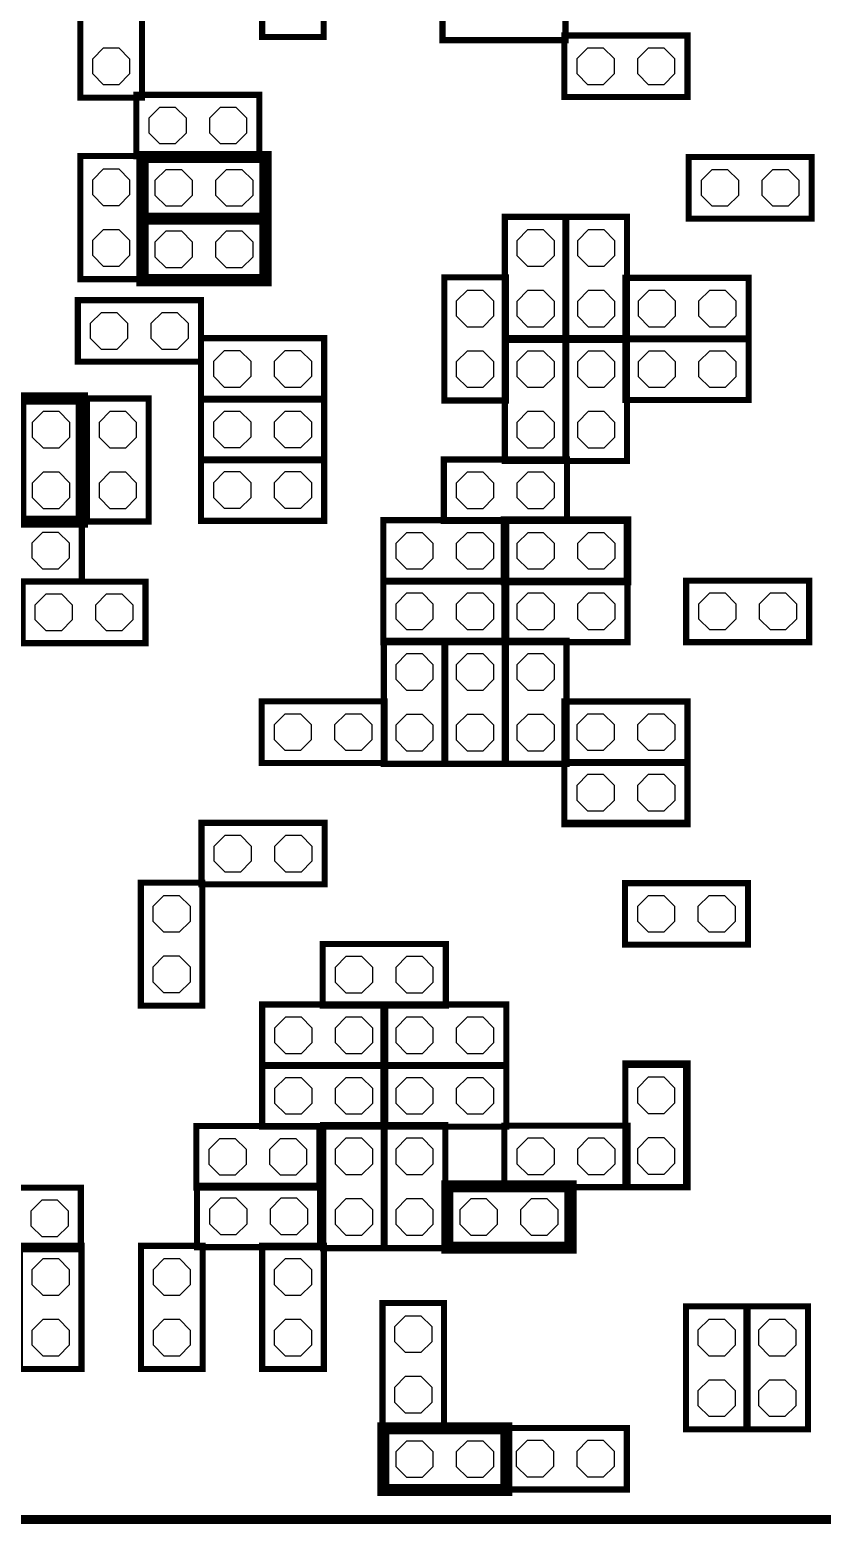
# Model space of a CAD drawing. Header units: millimetres. Extents: x -8 to 226, y -9 to 102.
# Drawn here: x 119.8 to 132.88, y 29.92 to 54.6 of the extents above; entities that cross this region are included whole.
import ezdxf

# ---------------------------------------------------------------- set-up
doc = ezdxf.new("R2010")
doc.units = ezdxf.units.MM
doc.header["$LTSCALE"] = 10
doc.layers.add('PG_SILKSCREEN_BOTTOM', color=3, linetype='Continuous')
doc.layers.add('PIN_BOTTOM', color=4, linetype='Continuous')

msp = doc.modelspace()

# ---------------------------------------------------------------- linework, layer by layer
at = {"layer": 'PG_SILKSCREEN_BOTTOM'}
for points in [[(124.6505, 54.480968, 0.1016, 0.1016, 0), (124.6505, 56.512968, 0.1016, 0.1016, 0), (123.6345, 56.512968, 0.1016, 0.1016, 0), (123.6345, 54.480968, 0.1016, 0.1016, 0)], [(121.650506, 53.48097, 0.1016, 0.1016, 0), (121.650506, 55.51297, 0.1016, 0.1016, 0), (120.634506, 55.51297, 0.1016, 0.1016, 0), (120.634506, 53.48097, 0.1016, 0.1016, 0)], [(126.611888, 54.429152, 0.1016, 0.1016, 0), (128.643888, 54.429152, 0.1016, 0.1016, 0), (128.643888, 55.445152, 0.1016, 0.1016, 0), (126.611888, 55.445152, 0.1016, 0.1016, 0)], [(130.656076, 54.50713, 0.1016, 0.1016, 0), (128.624076, 54.50713, 0.1016, 0.1016, 0), (128.624076, 53.49113, 0.1016, 0.1016, 0), (130.656076, 53.49113, 0.1016, 0.1016, 0)], [(123.589288, 53.527452, 0.1016, 0.1016, 0), (121.557288, 53.527452, 0.1016, 0.1016, 0), (121.557288, 52.511452, 0.1016, 0.1016, 0), (123.589288, 52.511452, 0.1016, 0.1016, 0)], [(123.589288, 53.527452, 0.1016, 0.1016, 0), (121.557288, 53.527452, 0.1016, 0.1016, 0), (121.557288, 52.511452, 0.1016, 0.1016, 0), (123.589288, 52.511452, 0.1016, 0.1016, 0)], [(120.634506, 52.515008, 0.1016, 0.1016, 0), (120.634506, 50.483008, 0.1016, 0.1016, 0), (121.650506, 50.483008, 0.1016, 0.1016, 0), (121.650506, 52.515008, 0.1016, 0.1016, 0)], [(120.634506, 52.515008, 0.1016, 0.1016, 0), (120.634506, 50.483008, 0.1016, 0.1016, 0), (121.650506, 50.483008, 0.1016, 0.1016, 0), (121.650506, 52.515008, 0.1016, 0.1016, 0)], [(121.658888, 51.482752, 0.199898, 0.199898, 0), (123.690888, 51.482752, 0.199898, 0.199898, 0), (123.690888, 52.498752, 0.199898, 0.199898, 0), (121.658888, 52.498752, 0.199898, 0.199898, 0)], [(121.658888, 51.482752, 0.127, 0.127, 0), (123.690888, 51.482752, 0.127, 0.127, 0), (123.690888, 52.498752, 0.127, 0.127, 0), (121.658888, 52.498752, 0.127, 0.127, 0)], [(130.675888, 51.482752, 0.1016, 0.1016, 0), (132.707888, 51.482752, 0.1016, 0.1016, 0), (132.707888, 52.498752, 0.1016, 0.1016, 0), (130.675888, 52.498752, 0.1016, 0.1016, 0)], [(130.675888, 51.482752, 0.1016, 0.1016, 0), (132.707888, 51.482752, 0.1016, 0.1016, 0), (132.707888, 52.498752, 0.1016, 0.1016, 0), (130.675888, 52.498752, 0.1016, 0.1016, 0)], [(121.658888, 50.466752, 0.199898, 0.199898, 0), (123.690888, 50.466752, 0.199898, 0.199898, 0), (123.690888, 51.482752, 0.199898, 0.199898, 0), (121.658888, 51.482752, 0.199898, 0.199898, 0)], [(121.658888, 50.466752, 0.127, 0.127, 0), (123.690888, 50.466752, 0.127, 0.127, 0), (123.690888, 51.482752, 0.127, 0.127, 0), (121.658888, 51.482752, 0.127, 0.127, 0)], [(127.641604, 51.511708, 0.1016, 0.1016, 0), (127.641604, 49.479708, 0.1016, 0.1016, 0), (128.657604, 49.479708, 0.1016, 0.1016, 0), (128.657604, 51.511708, 0.1016, 0.1016, 0)], [(127.641604, 51.511708, 0.1016, 0.1016, 0), (127.641604, 49.479708, 0.1016, 0.1016, 0), (128.657604, 49.479708, 0.1016, 0.1016, 0), (128.657604, 51.511708, 0.1016, 0.1016, 0)], [(129.657348, 49.479708, 0.1016, 0.1016, 0), (129.657348, 51.511708, 0.1016, 0.1016, 0), (128.641348, 51.511708, 0.1016, 0.1016, 0), (128.641348, 49.479708, 0.1016, 0.1016, 0)], [(129.657348, 49.479708, 0.1016, 0.1016, 0), (129.657348, 51.511708, 0.1016, 0.1016, 0), (128.641348, 51.511708, 0.1016, 0.1016, 0), (128.641348, 49.479708, 0.1016, 0.1016, 0)], [(126.64186, 50.511964, 0.1016, 0.1016, 0), (126.64186, 48.479964, 0.1016, 0.1016, 0), (127.65786, 48.479964, 0.1016, 0.1016, 0), (127.65786, 50.511964, 0.1016, 0.1016, 0)], [(126.64186, 50.511964, 0.1016, 0.1016, 0), (126.64186, 48.479964, 0.1016, 0.1016, 0), (127.65786, 48.479964, 0.1016, 0.1016, 0), (127.65786, 50.511964, 0.1016, 0.1016, 0)], [(129.634488, 49.487836, 0.1016, 0.1016, 0), (131.666488, 49.487836, 0.1016, 0.1016, 0), (131.666488, 50.503836, 0.1016, 0.1016, 0), (129.634488, 50.503836, 0.1016, 0.1016, 0)], [(122.624088, 50.136552, 0.1016, 0.1016, 0), (120.592088, 50.136552, 0.1016, 0.1016, 0), (120.592088, 49.120552, 0.1016, 0.1016, 0), (122.624088, 49.120552, 0.1016, 0.1016, 0)], [(122.624088, 50.136552, 0.1016, 0.1016, 0), (120.592088, 50.136552, 0.1016, 0.1016, 0), (120.592088, 49.120552, 0.1016, 0.1016, 0), (122.624088, 49.120552, 0.1016, 0.1016, 0)], [(124.658374, 49.508156, 0.1016, 0.1016, 0), (122.626374, 49.508156, 0.1016, 0.1016, 0), (122.626374, 48.492156, 0.1016, 0.1016, 0), (124.658374, 48.492156, 0.1016, 0.1016, 0)], [(124.658374, 49.508156, 0.1016, 0.1016, 0), (122.626374, 49.508156, 0.1016, 0.1016, 0), (122.626374, 48.492156, 0.1016, 0.1016, 0), (124.658374, 48.492156, 0.1016, 0.1016, 0)], [(128.657604, 47.48022, 0.1016, 0.1016, 0), (128.657604, 49.51222, 0.1016, 0.1016, 0), (127.641604, 49.51222, 0.1016, 0.1016, 0), (127.641604, 47.48022, 0.1016, 0.1016, 0)], [(128.657604, 47.48022, 0.1016, 0.1016, 0), (128.657604, 49.51222, 0.1016, 0.1016, 0), (127.641604, 49.51222, 0.1016, 0.1016, 0), (127.641604, 47.48022, 0.1016, 0.1016, 0)], [(128.641348, 49.51222, 0.1016, 0.1016, 0), (128.641348, 47.48022, 0.1016, 0.1016, 0), (129.657348, 47.48022, 0.1016, 0.1016, 0), (129.657348, 49.51222, 0.1016, 0.1016, 0)], [(128.641348, 49.51222, 0.1016, 0.1016, 0), (128.641348, 47.48022, 0.1016, 0.1016, 0), (129.657348, 47.48022, 0.1016, 0.1016, 0), (129.657348, 49.51222, 0.1016, 0.1016, 0)], [(129.634488, 48.488092, 0.1016, 0.1016, 0), (131.666488, 48.488092, 0.1016, 0.1016, 0), (131.666488, 49.504092, 0.1016, 0.1016, 0), (129.634488, 49.504092, 0.1016, 0.1016, 0)], [(119.642636, 48.511714, 0.199898, 0.199898, 0), (119.642636, 46.479714, 0.199898, 0.199898, 0), (120.658636, 46.479714, 0.199898, 0.199898, 0), (120.658636, 48.511714, 0.199898, 0.199898, 0)], [(119.642636, 48.511714, 0.127, 0.127, 0), (119.642636, 46.479714, 0.127, 0.127, 0), (120.658636, 46.479714, 0.127, 0.127, 0), (120.658636, 48.511714, 0.127, 0.127, 0)], [(121.760488, 46.479714, 0.1016, 0.1016, 0), (121.760488, 48.511714, 0.1016, 0.1016, 0), (120.744488, 48.511714, 0.1016, 0.1016, 0), (120.744488, 46.479714, 0.1016, 0.1016, 0)], [(121.760488, 46.479714, 0.1016, 0.1016, 0), (121.760488, 48.511714, 0.1016, 0.1016, 0), (120.744488, 48.511714, 0.1016, 0.1016, 0), (120.744488, 46.479714, 0.1016, 0.1016, 0)], [(124.658374, 48.508158, 0.1016, 0.1016, 0), (122.626374, 48.508158, 0.1016, 0.1016, 0), (122.626374, 47.492158, 0.1016, 0.1016, 0), (124.658374, 47.492158, 0.1016, 0.1016, 0)], [(124.658374, 48.508158, 0.1016, 0.1016, 0), (122.626374, 48.508158, 0.1016, 0.1016, 0), (122.626374, 47.492158, 0.1016, 0.1016, 0), (124.658374, 47.492158, 0.1016, 0.1016, 0)], [(122.626374, 46.49216, 0.1016, 0.1016, 0), (124.658374, 46.49216, 0.1016, 0.1016, 0), (124.658374, 47.50816, 0.1016, 0.1016, 0), (122.626374, 47.50816, 0.1016, 0.1016, 0)], [(122.626374, 46.49216, 0.1016, 0.1016, 0), (124.658374, 46.49216, 0.1016, 0.1016, 0), (124.658374, 47.50816, 0.1016, 0.1016, 0), (122.626374, 47.50816, 0.1016, 0.1016, 0)], [(126.634494, 46.487588, 0.1016, 0.1016, 0), (128.666494, 46.487588, 0.1016, 0.1016, 0), (128.666494, 47.503588, 0.1016, 0.1016, 0), (126.634494, 47.503588, 0.1016, 0.1016, 0)], [(126.634494, 46.487588, 0.1016, 0.1016, 0), (128.666494, 46.487588, 0.1016, 0.1016, 0), (128.666494, 47.503588, 0.1016, 0.1016, 0), (126.634494, 47.503588, 0.1016, 0.1016, 0)], [(120.65889, 46.508162, 0.1016, 0.1016, 0), (118.62689, 46.508162, 0.1016, 0.1016, 0), (118.62689, 45.492162, 0.1016, 0.1016, 0), (120.65889, 45.492162, 0.1016, 0.1016, 0)], [(120.65889, 46.508162, 0.1016, 0.1016, 0), (118.62689, 46.508162, 0.1016, 0.1016, 0), (118.62689, 45.492162, 0.1016, 0.1016, 0), (120.65889, 45.492162, 0.1016, 0.1016, 0)], [(127.666496, 46.50359, 0.1016, 0.1016, 0), (125.634496, 46.50359, 0.1016, 0.1016, 0), (125.634496, 45.48759, 0.1016, 0.1016, 0), (127.666496, 45.48759, 0.1016, 0.1016, 0)], [(127.666496, 46.50359, 0.1016, 0.1016, 0), (125.634496, 46.50359, 0.1016, 0.1016, 0), (125.634496, 45.48759, 0.1016, 0.1016, 0), (127.666496, 45.48759, 0.1016, 0.1016, 0)], [(127.634746, 45.48759, 0.127, 0.127, 0), (129.666746, 45.48759, 0.127, 0.127, 0), (129.666746, 46.50359, 0.127, 0.127, 0), (127.634746, 46.50359, 0.127, 0.127, 0)], [(127.634746, 45.48759, 0.1016, 0.1016, 0), (129.666746, 45.48759, 0.1016, 0.1016, 0), (129.666746, 46.50359, 0.1016, 0.1016, 0), (127.634746, 46.50359, 0.1016, 0.1016, 0)], [(119.677688, 44.472352, 0.1016, 0.1016, 0), (121.709688, 44.472352, 0.1016, 0.1016, 0), (121.709688, 45.488352, 0.1016, 0.1016, 0), (119.677688, 45.488352, 0.1016, 0.1016, 0)], [(125.63475, 44.487592, 0.1016, 0.1016, 0), (127.66675, 44.487592, 0.1016, 0.1016, 0), (127.66675, 45.503592, 0.1016, 0.1016, 0), (125.63475, 45.503592, 0.1016, 0.1016, 0)], [(125.63475, 44.487592, 0.1016, 0.1016, 0), (127.66675, 44.487592, 0.1016, 0.1016, 0), (127.66675, 45.503592, 0.1016, 0.1016, 0), (125.63475, 45.503592, 0.1016, 0.1016, 0)], [(129.666492, 45.503592, 0.1016, 0.1016, 0), (127.634492, 45.503592, 0.1016, 0.1016, 0), (127.634492, 44.487592, 0.1016, 0.1016, 0), (129.666492, 44.487592, 0.1016, 0.1016, 0)], [(129.666492, 45.503592, 0.1016, 0.1016, 0), (127.634492, 45.503592, 0.1016, 0.1016, 0), (127.634492, 44.487592, 0.1016, 0.1016, 0), (129.666492, 44.487592, 0.1016, 0.1016, 0)], [(132.66674, 45.503592, 0.1016, 0.1016, 0), (130.63474, 45.503592, 0.1016, 0.1016, 0), (130.63474, 44.487592, 0.1016, 0.1016, 0), (132.66674, 44.487592, 0.1016, 0.1016, 0)], [(132.66674, 45.503592, 0.1016, 0.1016, 0), (130.63474, 45.503592, 0.1016, 0.1016, 0), (130.63474, 44.487592, 0.1016, 0.1016, 0), (132.66674, 44.487592, 0.1016, 0.1016, 0)], [(125.642624, 44.511468, 0.1016, 0.1016, 0), (125.642624, 42.479468, 0.1016, 0.1016, 0), (126.658624, 42.479468, 0.1016, 0.1016, 0), (126.658624, 44.511468, 0.1016, 0.1016, 0)], [(125.642624, 44.511468, 0.1016, 0.1016, 0), (125.642624, 42.479468, 0.1016, 0.1016, 0), (126.658624, 42.479468, 0.1016, 0.1016, 0), (126.658624, 44.511468, 0.1016, 0.1016, 0)], [(126.642622, 44.511468, 0.1016, 0.1016, 0), (126.642622, 42.479468, 0.1016, 0.1016, 0), (127.658622, 42.479468, 0.1016, 0.1016, 0), (127.658622, 44.511468, 0.1016, 0.1016, 0)], [(127.64262, 44.511468, 0.1016, 0.1016, 0), (127.64262, 42.479468, 0.1016, 0.1016, 0), (128.65862, 42.479468, 0.1016, 0.1016, 0), (128.65862, 44.511468, 0.1016, 0.1016, 0)], [(123.625864, 42.493692, 0.1016, 0.1016, 0), (125.657864, 42.493692, 0.1016, 0.1016, 0), (125.657864, 43.509692, 0.1016, 0.1016, 0), (123.625864, 43.509692, 0.1016, 0.1016, 0)], [(130.65633, 43.509184, 0.1016, 0.1016, 0), (128.62433, 43.509184, 0.1016, 0.1016, 0), (128.62433, 42.493184, 0.1016, 0.1016, 0), (130.65633, 42.493184, 0.1016, 0.1016, 0)], [(130.65633, 42.509186, 0.1016, 0.1016, 0), (128.62433, 42.509186, 0.1016, 0.1016, 0), (128.62433, 41.493186, 0.127, 0.127, 0), (130.65633, 41.493186, 0.1016, 0.1016, 0)], [(130.65633, 42.509186, 0.1016, 0.1016, 0), (128.62433, 42.509186, 0.1016, 0.1016, 0), (128.62433, 41.493186, 0.1016, 0.1016, 0), (130.65633, 41.493186, 0.1016, 0.1016, 0)], [(124.666502, 41.5036, 0.1016, 0.1016, 0), (122.634502, 41.5036, 0.1016, 0.1016, 0), (122.634502, 40.4876, 0.1016, 0.1016, 0), (124.666502, 40.4876, 0.1016, 0.1016, 0)], [(122.648218, 38.485826, 0.1016, 0.1016, 0), (122.648218, 40.517826, 0.1016, 0.1016, 0), (121.632218, 40.517826, 0.1016, 0.1016, 0), (121.632218, 38.485826, 0.1016, 0.1016, 0)], [(131.656328, 40.50919, 0.1016, 0.1016, 0), (129.624328, 40.50919, 0.1016, 0.1016, 0), (129.624328, 39.49319, 0.1016, 0.1016, 0), (131.656328, 39.49319, 0.1016, 0.1016, 0)], [(124.634498, 38.487604, 0.1016, 0.1016, 0), (126.666498, 38.487604, 0.1016, 0.1016, 0), (126.666498, 39.503604, 0.1016, 0.1016, 0), (124.634498, 39.503604, 0.1016, 0.1016, 0)], [(124.634498, 38.487604, 0.1016, 0.1016, 0), (126.666498, 38.487604, 0.1016, 0.1016, 0), (126.666498, 39.503604, 0.1016, 0.1016, 0), (124.634498, 39.503604, 0.1016, 0.1016, 0)], [(123.634754, 37.487606, 0.1016, 0.1016, 0), (125.666754, 37.487606, 0.1016, 0.1016, 0), (125.666754, 38.503606, 0.1016, 0.1016, 0), (123.634754, 38.503606, 0.1016, 0.1016, 0)], [(123.634754, 37.487606, 0.1016, 0.1016, 0), (125.666754, 37.487606, 0.1016, 0.1016, 0), (125.666754, 38.503606, 0.1016, 0.1016, 0), (123.634754, 38.503606, 0.1016, 0.1016, 0)], [(127.666496, 38.503606, 0.1016, 0.1016, 0), (125.634496, 38.503606, 0.1016, 0.1016, 0), (125.634496, 37.487606, 0.1016, 0.1016, 0), (127.666496, 37.487606, 0.1016, 0.1016, 0)], [(127.666496, 38.503606, 0.1016, 0.1016, 0), (125.634496, 38.503606, 0.1016, 0.1016, 0), (125.634496, 37.487606, 0.1016, 0.1016, 0), (127.666496, 37.487606, 0.1016, 0.1016, 0)], [(125.6665, 37.503608, 0.1016, 0.1016, 0), (123.6345, 37.503608, 0.1016, 0.1016, 0), (123.6345, 36.487608, 0.1016, 0.1016, 0), (125.6665, 36.487608, 0.1016, 0.1016, 0)], [(125.6665, 37.503608, 0.1016, 0.1016, 0), (123.6345, 37.503608, 0.1016, 0.1016, 0), (123.6345, 36.487608, 0.1016, 0.1016, 0), (125.6665, 36.487608, 0.1016, 0.1016, 0)], [(125.63475, 36.487608, 0.1016, 0.1016, 0), (127.66675, 36.487608, 0.1016, 0.1016, 0), (127.66675, 37.503608, 0.1016, 0.1016, 0), (125.63475, 37.503608, 0.1016, 0.1016, 0)], [(125.63475, 36.487608, 0.1016, 0.1016, 0), (127.66675, 36.487608, 0.1016, 0.1016, 0), (127.66675, 37.503608, 0.1016, 0.1016, 0), (125.63475, 37.503608, 0.1016, 0.1016, 0)], [(130.648202, 35.486848, 0.127, 0.127, 0), (130.648202, 37.518848, 0.127, 0.127, 0), (129.632202, 37.518848, 0.1016, 0.1016, 0), (129.632202, 35.486848, 0.1016, 0.1016, 0)], [(130.648202, 35.486848, 0.1016, 0.1016, 0), (130.648202, 37.518848, 0.1016, 0.1016, 0), (129.632202, 37.518848, 0.1016, 0.1016, 0), (129.632202, 35.486848, 0.1016, 0.1016, 0)], [(122.547888, 35.480752, 0.1016, 0.1016, 0), (124.579888, 35.480752, 0.1016, 0.1016, 0), (124.579888, 36.496752, 0.1016, 0.1016, 0), (122.547888, 36.496752, 0.1016, 0.1016, 0)], [(124.642626, 36.511484, 0.1016, 0.1016, 0), (124.642626, 34.479484, 0.1016, 0.1016, 0), (125.658626, 34.479484, 0.1016, 0.1016, 0), (125.658626, 36.511484, 0.1016, 0.1016, 0)], [(125.642624, 36.511484, 0.1016, 0.1016, 0), (125.642624, 34.479484, 0.1016, 0.1016, 0), (126.658624, 34.479484, 0.1016, 0.1016, 0), (126.658624, 36.511484, 0.1016, 0.1016, 0)], [(129.666492, 36.50361, 0.1016, 0.1016, 0), (127.634492, 36.50361, 0.1016, 0.1016, 0), (127.634492, 35.48761, 0.1016, 0.1016, 0), (129.666492, 35.48761, 0.1016, 0.1016, 0)], [(122.560588, 34.497772, 0.1016, 0.1016, 0), (124.592588, 34.497772, 0.1016, 0.1016, 0), (124.592588, 35.513772, 0.1016, 0.1016, 0), (122.560588, 35.513772, 0.1016, 0.1016, 0)], [(126.693676, 34.487612, 0.199898, 0.199898, 0), (128.725676, 34.487612, 0.199898, 0.199898, 0), (128.725676, 35.503612, 0.199898, 0.199898, 0), (126.693676, 35.503612, 0.199898, 0.199898, 0)], [(126.693676, 34.487612, 0.127, 0.127, 0), (128.725676, 34.487612, 0.127, 0.127, 0), (128.725676, 35.503612, 0.127, 0.127, 0), (126.693676, 35.503612, 0.127, 0.127, 0)], [(120.642888, 35.480752, 0.1016, 0.1016, 0), (118.610888, 35.480752, 0.1016, 0.1016, 0), (118.610888, 34.464752, 0.1016, 0.1016, 0), (120.642888, 34.464752, 0.1016, 0.1016, 0)], [(120.652286, 32.4866, 0.1016, 0.1016, 0), (120.652286, 34.5186, 0.1016, 0.1016, 0), (119.636286, 34.5186, 0.1016, 0.1016, 0), (119.636286, 32.4866, 0.1016, 0.1016, 0)], [(122.652282, 32.4866, 0.1016, 0.1016, 0), (122.652282, 34.5186, 0.1016, 0.1016, 0), (121.636282, 34.5186, 0.1016, 0.1016, 0), (121.636282, 32.4866, 0.1016, 0.1016, 0)], [(124.652278, 32.4866, 0.1016, 0.1016, 0), (124.652278, 34.5186, 0.1016, 0.1016, 0), (123.636278, 34.5186, 0.1016, 0.1016, 0), (123.636278, 32.4866, 0.1016, 0.1016, 0)], [(126.637288, 31.543752, 0.1016, 0.1016, 0), (126.637288, 33.575752, 0.1016, 0.1016, 0), (125.621288, 33.575752, 0.1016, 0.1016, 0), (125.621288, 31.543752, 0.1016, 0.1016, 0)], [(130.631946, 33.519872, 0.1016, 0.1016, 0), (130.631946, 31.487872, 0.1016, 0.1016, 0), (131.647946, 31.487872, 0.1016, 0.1016, 0), (131.647946, 33.519872, 0.1016, 0.1016, 0)], [(130.631946, 33.519872, 0.1016, 0.1016, 0), (130.631946, 31.487872, 0.1016, 0.1016, 0), (131.647946, 31.487872, 0.1016, 0.1016, 0), (131.647946, 33.519872, 0.1016, 0.1016, 0)], [(131.63169, 33.519872, 0.1016, 0.1016, 0), (131.63169, 31.487872, 0.1016, 0.1016, 0), (132.64769, 31.487872, 0.1016, 0.1016, 0), (132.64769, 33.519872, 0.1016, 0.1016, 0)], [(131.63169, 33.519872, 0.1016, 0.1016, 0), (131.63169, 31.487872, 0.1016, 0.1016, 0), (132.64769, 31.487872, 0.1016, 0.1016, 0), (132.64769, 33.519872, 0.1016, 0.1016, 0)], [(127.666496, 31.50362, 0.199898, 0.199898, 0), (125.634496, 31.50362, 0.199898, 0.199898, 0), (125.634496, 30.48762, 0.199898, 0.199898, 0), (127.666496, 30.48762, 0.199898, 0.199898, 0)], [(127.666496, 31.50362, 0.127, 0.127, 0), (125.634496, 31.50362, 0.127, 0.127, 0), (125.634496, 30.48762, 0.127, 0.127, 0), (127.666496, 30.48762, 0.127, 0.127, 0)], [(129.656332, 31.512002, 0.1016, 0.1016, 0), (127.624332, 31.512002, 0.1016, 0.1016, 0), (127.624332, 30.496002, 0.1016, 0.1016, 0), (129.656332, 30.496002, 0.1016, 0.1016, 0)]]:
    msp.add_lwpolyline(points, format="xyseb", close=True, dxfattribs=at)
msp.add_lwpolyline([(141.166088, 29.99994, 0.1524, 0.1524, 0), (78.093824, 29.99994, 0.1524, 0.1524, 0)], format="xyseb", dxfattribs=at)
at = {"layer": 'PIN_BOTTOM'}
for points in [[(121.268754, 53.692044), (121.016258, 53.692044), (120.837706, 53.870596), (120.837706, 54.123092), (121.016258, 54.301644), (121.268754, 54.301644), (121.447306, 54.123092), (121.447306, 53.870596)], [(129.266198, 53.69433), (129.013702, 53.69433), (128.83515, 53.872882), (128.83515, 54.125378), (129.013702, 54.30393), (129.266198, 54.30393), (129.44475, 54.125378), (129.44475, 53.872882)], [(130.26645, 53.69433), (130.013954, 53.69433), (129.835402, 53.872882), (129.835402, 54.125378), (130.013954, 54.30393), (130.26645, 54.30393), (130.445002, 54.125378), (130.445002, 53.872882)], [(122.19941, 52.714652), (121.946914, 52.714652), (121.768362, 52.893204), (121.768362, 53.1457), (121.946914, 53.324252), (122.19941, 53.324252), (122.377962, 53.1457), (122.377962, 52.893204)], [(123.199662, 52.714652), (122.947166, 52.714652), (122.768614, 52.893204), (122.768614, 53.1457), (122.947166, 53.324252), (123.199662, 53.324252), (123.378214, 53.1457), (123.378214, 52.893204)], [(121.268754, 51.694334), (121.016258, 51.694334), (120.837706, 51.872886), (120.837706, 52.125382), (121.016258, 52.303934), (121.268754, 52.303934), (121.447306, 52.125382), (121.447306, 51.872886)], [(122.30101, 51.685952), (122.048514, 51.685952), (121.869962, 51.864504), (121.869962, 52.117), (122.048514, 52.295552), (122.30101, 52.295552), (122.479562, 52.117), (122.479562, 51.864504)], [(123.301262, 51.685952), (123.048766, 51.685952), (122.870214, 51.864504), (122.870214, 52.117), (123.048766, 52.295552), (123.301262, 52.295552), (123.479814, 52.117), (123.479814, 51.864504)], [(131.31801, 51.685952), (131.065514, 51.685952), (130.886962, 51.864504), (130.886962, 52.117), (131.065514, 52.295552), (131.31801, 52.295552), (131.496562, 52.117), (131.496562, 51.864504)], [(132.318262, 51.685952), (132.065766, 51.685952), (131.887214, 51.864504), (131.887214, 52.117), (132.065766, 52.295552), (132.318262, 52.295552), (132.496814, 52.117), (132.496814, 51.864504)], [(121.268754, 50.694082), (121.016258, 50.694082), (120.837706, 50.872634), (120.837706, 51.12513), (121.016258, 51.303682), (121.268754, 51.303682), (121.447306, 51.12513), (121.447306, 50.872634)], [(122.30101, 50.669952), (122.048514, 50.669952), (121.869962, 50.848504), (121.869962, 51.101), (122.048514, 51.279552), (122.30101, 51.279552), (122.479562, 51.101), (122.479562, 50.848504)], [(123.301262, 50.669952), (123.048766, 50.669952), (122.870214, 50.848504), (122.870214, 51.101), (123.048766, 51.279552), (123.301262, 51.279552), (123.479814, 51.101), (123.479814, 50.848504)], [(128.275852, 50.691034), (128.023356, 50.691034), (127.844804, 50.869586), (127.844804, 51.122082), (128.023356, 51.300634), (128.275852, 51.300634), (128.454404, 51.122082), (128.454404, 50.869586)], [(129.275596, 50.691034), (129.0231, 50.691034), (128.844548, 50.869586), (128.844548, 51.122082), (129.0231, 51.300634), (129.275596, 51.300634), (129.454148, 51.122082), (129.454148, 50.869586)], [(127.276108, 49.69129), (127.023612, 49.69129), (126.84506, 49.869842), (126.84506, 50.122338), (127.023612, 50.30089), (127.276108, 50.30089), (127.45466, 50.122338), (127.45466, 49.869842)], [(128.275852, 49.690782), (128.023356, 49.690782), (127.844804, 49.869334), (127.844804, 50.12183), (128.023356, 50.300382), (128.275852, 50.300382), (128.454404, 50.12183), (128.454404, 49.869334)], [(129.275596, 49.690782), (129.0231, 49.690782), (128.844548, 49.869334), (128.844548, 50.12183), (129.0231, 50.300382), (129.275596, 50.300382), (129.454148, 50.12183), (129.454148, 49.869334)], [(130.27661, 49.691036), (130.024114, 49.691036), (129.845562, 49.869588), (129.845562, 50.122084), (130.024114, 50.300636), (130.27661, 50.300636), (130.455162, 50.122084), (130.455162, 49.869588)], [(131.276862, 49.691036), (131.024366, 49.691036), (130.845814, 49.869588), (130.845814, 50.122084), (131.024366, 50.300636), (131.276862, 50.300636), (131.455414, 50.122084), (131.455414, 49.869588)], [(121.23421, 49.323752), (120.981714, 49.323752), (120.803162, 49.502304), (120.803162, 49.7548), (120.981714, 49.933352), (121.23421, 49.933352), (121.412762, 49.7548), (121.412762, 49.502304)], [(122.234462, 49.323752), (121.981966, 49.323752), (121.803414, 49.502304), (121.803414, 49.7548), (121.981966, 49.933352), (122.234462, 49.933352), (122.413014, 49.7548), (122.413014, 49.502304)], [(123.268496, 48.695356), (123.016, 48.695356), (122.837448, 48.873908), (122.837448, 49.126404), (123.016, 49.304956), (123.268496, 49.304956), (123.447048, 49.126404), (123.447048, 48.873908)], [(124.268748, 48.695356), (124.016252, 48.695356), (123.8377, 48.873908), (123.8377, 49.126404), (124.016252, 49.304956), (124.268748, 49.304956), (124.4473, 49.126404), (124.4473, 48.873908)], [(127.276108, 48.691038), (127.023612, 48.691038), (126.84506, 48.86959), (126.84506, 49.122086), (127.023612, 49.300638), (127.276108, 49.300638), (127.45466, 49.122086), (127.45466, 48.86959)], [(128.275852, 48.691546), (128.023356, 48.691546), (127.844804, 48.870098), (127.844804, 49.122594), (128.023356, 49.301146), (128.275852, 49.301146), (128.454404, 49.122594), (128.454404, 48.870098)], [(129.275596, 48.691546), (129.0231, 48.691546), (128.844548, 48.870098), (128.844548, 49.122594), (129.0231, 49.301146), (129.275596, 49.301146), (129.454148, 49.122594), (129.454148, 48.870098)], [(130.27661, 48.691292), (130.024114, 48.691292), (129.845562, 48.869844), (129.845562, 49.12234), (130.024114, 49.300892), (130.27661, 49.300892), (130.455162, 49.12234), (130.455162, 48.869844)], [(131.276862, 48.691292), (131.024366, 48.691292), (130.845814, 48.869844), (130.845814, 49.12234), (131.024366, 49.300892), (131.276862, 49.300892), (131.455414, 49.12234), (131.455414, 48.869844)], [(120.276884, 47.69104), (120.024388, 47.69104), (119.845836, 47.869592), (119.845836, 48.122088), (120.024388, 48.30064), (120.276884, 48.30064), (120.455436, 48.122088), (120.455436, 47.869592)], [(121.378736, 47.69104), (121.12624, 47.69104), (120.947688, 47.869592), (120.947688, 48.122088), (121.12624, 48.30064), (121.378736, 48.30064), (121.557288, 48.122088), (121.557288, 47.869592)], [(123.268496, 47.695358), (123.016, 47.695358), (122.837448, 47.87391), (122.837448, 48.126406), (123.016, 48.304958), (123.268496, 48.304958), (123.447048, 48.126406), (123.447048, 47.87391)], [(124.268748, 47.695358), (124.016252, 47.695358), (123.8377, 47.87391), (123.8377, 48.126406), (124.016252, 48.304958), (124.268748, 48.304958), (124.4473, 48.126406), (124.4473, 47.87391)], [(128.275852, 47.691294), (128.023356, 47.691294), (127.844804, 47.869846), (127.844804, 48.122342), (128.023356, 48.300894), (128.275852, 48.300894), (128.454404, 48.122342), (128.454404, 47.869846)], [(129.275596, 47.691294), (129.0231, 47.691294), (128.844548, 47.869846), (128.844548, 48.122342), (129.0231, 48.300894), (129.275596, 48.300894), (129.454148, 48.122342), (129.454148, 47.869846)], [(120.276884, 46.690788), (120.024388, 46.690788), (119.845836, 46.86934), (119.845836, 47.121836), (120.024388, 47.300388), (120.276884, 47.300388), (120.455436, 47.121836), (120.455436, 46.86934)], [(121.378736, 46.690788), (121.12624, 46.690788), (120.947688, 46.86934), (120.947688, 47.121836), (121.12624, 47.300388), (121.378736, 47.300388), (121.557288, 47.121836), (121.557288, 46.86934)], [(123.268496, 46.69536), (123.016, 46.69536), (122.837448, 46.873912), (122.837448, 47.126408), (123.016, 47.30496), (123.268496, 47.30496), (123.447048, 47.126408), (123.447048, 46.873912)], [(124.268748, 46.69536), (124.016252, 46.69536), (123.8377, 46.873912), (123.8377, 47.126408), (124.016252, 47.30496), (124.268748, 47.30496), (124.4473, 47.126408), (124.4473, 46.873912)], [(127.276616, 46.690788), (127.02412, 46.690788), (126.845568, 46.86934), (126.845568, 47.121836), (127.02412, 47.300388), (127.276616, 47.300388), (127.455168, 47.121836), (127.455168, 46.86934)], [(128.276868, 46.690788), (128.024372, 46.690788), (127.84582, 46.86934), (127.84582, 47.121836), (128.024372, 47.300388), (128.276868, 47.300388), (128.45542, 47.121836), (128.45542, 46.86934)], [(120.269264, 45.695362), (120.016768, 45.695362), (119.838216, 45.873914), (119.838216, 46.12641), (120.016768, 46.304962), (120.269264, 46.304962), (120.447816, 46.12641), (120.447816, 45.873914)], [(126.276618, 45.69079), (126.024122, 45.69079), (125.84557, 45.869342), (125.84557, 46.121838), (126.024122, 46.30039), (126.276618, 46.30039), (126.45517, 46.121838), (126.45517, 45.869342)], [(127.27687, 45.69079), (127.024374, 45.69079), (126.845822, 45.869342), (126.845822, 46.121838), (127.024374, 46.30039), (127.27687, 46.30039), (127.455422, 46.121838), (127.455422, 45.869342)], [(128.276868, 45.69079), (128.024372, 45.69079), (127.84582, 45.869342), (127.84582, 46.121838), (128.024372, 46.30039), (128.276868, 46.30039), (128.45542, 46.121838), (128.45542, 45.869342)], [(129.27712, 45.69079), (129.024624, 45.69079), (128.846072, 45.869342), (128.846072, 46.121838), (129.024624, 46.30039), (129.27712, 46.30039), (129.455672, 46.121838), (129.455672, 45.869342)], [(120.31981, 44.675552), (120.067314, 44.675552), (119.888762, 44.854104), (119.888762, 45.1066), (120.067314, 45.285152), (120.31981, 45.285152), (120.498362, 45.1066), (120.498362, 44.854104)], [(121.320062, 44.675552), (121.067566, 44.675552), (120.889014, 44.854104), (120.889014, 45.1066), (121.067566, 45.285152), (121.320062, 45.285152), (121.498614, 45.1066), (121.498614, 44.854104)], [(126.276872, 44.690792), (126.024376, 44.690792), (125.845824, 44.869344), (125.845824, 45.12184), (126.024376, 45.300392), (126.276872, 45.300392), (126.455424, 45.12184), (126.455424, 44.869344)], [(127.277124, 44.690792), (127.024628, 44.690792), (126.846076, 44.869344), (126.846076, 45.12184), (127.024628, 45.300392), (127.277124, 45.300392), (127.455676, 45.12184), (127.455676, 44.869344)], [(128.276614, 44.690792), (128.024118, 44.690792), (127.845566, 44.869344), (127.845566, 45.12184), (128.024118, 45.300392), (128.276614, 45.300392), (128.455166, 45.12184), (128.455166, 44.869344)], [(129.276866, 44.690792), (129.02437, 44.690792), (128.845818, 44.869344), (128.845818, 45.12184), (129.02437, 45.300392), (129.276866, 45.300392), (129.455418, 45.12184), (129.455418, 44.869344)], [(131.276862, 44.690792), (131.024366, 44.690792), (130.845814, 44.869344), (130.845814, 45.12184), (131.024366, 45.300392), (131.276862, 45.300392), (131.455414, 45.12184), (131.455414, 44.869344)], [(132.277114, 44.690792), (132.024618, 44.690792), (131.846066, 44.869344), (131.846066, 45.12184), (132.024618, 45.300392), (132.277114, 45.300392), (132.455666, 45.12184), (132.455666, 44.869344)], [(126.276872, 43.690794), (126.024376, 43.690794), (125.845824, 43.869346), (125.845824, 44.121842), (126.024376, 44.300394), (126.276872, 44.300394), (126.455424, 44.121842), (126.455424, 43.869346)], [(127.27687, 43.690794), (127.024374, 43.690794), (126.845822, 43.869346), (126.845822, 44.121842), (127.024374, 44.300394), (127.27687, 44.300394), (127.455422, 44.121842), (127.455422, 43.869346)], [(128.276868, 43.690794), (128.024372, 43.690794), (127.84582, 43.869346), (127.84582, 44.121842), (128.024372, 44.300394), (128.276868, 44.300394), (128.45542, 44.121842), (128.45542, 43.869346)], [(124.267986, 42.696892), (124.01549, 42.696892), (123.836938, 42.875444), (123.836938, 43.12794), (124.01549, 43.306492), (124.267986, 43.306492), (124.446538, 43.12794), (124.446538, 42.875444)], [(125.268238, 42.696892), (125.015742, 42.696892), (124.83719, 42.875444), (124.83719, 43.12794), (125.015742, 43.306492), (125.268238, 43.306492), (125.44679, 43.12794), (125.44679, 42.875444)], [(126.276872, 42.690542), (126.024376, 42.690542), (125.845824, 42.869094), (125.845824, 43.12159), (126.024376, 43.300142), (126.276872, 43.300142), (126.455424, 43.12159), (126.455424, 42.869094)], [(127.27687, 42.690542), (127.024374, 42.690542), (126.845822, 42.869094), (126.845822, 43.12159), (127.024374, 43.300142), (127.27687, 43.300142), (127.455422, 43.12159), (127.455422, 42.869094)], [(128.276868, 42.690542), (128.024372, 42.690542), (127.84582, 42.869094), (127.84582, 43.12159), (128.024372, 43.300142), (128.276868, 43.300142), (128.45542, 43.12159), (128.45542, 42.869094)], [(129.266452, 42.696384), (129.013956, 42.696384), (128.835404, 42.874936), (128.835404, 43.127432), (129.013956, 43.305984), (129.266452, 43.305984), (129.445004, 43.127432), (129.445004, 42.874936)], [(130.266704, 42.696384), (130.014208, 42.696384), (129.835656, 42.874936), (129.835656, 43.127432), (130.014208, 43.305984), (130.266704, 43.305984), (130.445256, 43.127432), (130.445256, 42.874936)], [(129.266452, 41.696386), (129.013956, 41.696386), (128.835404, 41.874938), (128.835404, 42.127434), (129.013956, 42.305986), (129.266452, 42.305986), (129.445004, 42.127434), (129.445004, 41.874938)], [(130.266704, 41.696386), (130.014208, 41.696386), (129.835656, 41.874938), (129.835656, 42.127434), (130.014208, 42.305986), (130.266704, 42.305986), (130.445256, 42.127434), (130.445256, 41.874938)], [(123.276624, 40.6908), (123.024128, 40.6908), (122.845576, 40.869352), (122.845576, 41.121848), (123.024128, 41.3004), (123.276624, 41.3004), (123.455176, 41.121848), (123.455176, 40.869352)], [(124.276876, 40.6908), (124.02438, 40.6908), (123.845828, 40.869352), (123.845828, 41.121848), (124.02438, 41.3004), (124.276876, 41.3004), (124.455428, 41.121848), (124.455428, 40.869352)], [(122.266466, 39.697152), (122.01397, 39.697152), (121.835418, 39.875704), (121.835418, 40.1282), (122.01397, 40.306752), (122.266466, 40.306752), (122.445018, 40.1282), (122.445018, 39.875704)], [(130.26645, 39.69639), (130.013954, 39.69639), (129.835402, 39.874942), (129.835402, 40.127438), (130.013954, 40.30599), (130.26645, 40.30599), (130.445002, 40.127438), (130.445002, 39.874942)], [(131.266702, 39.69639), (131.014206, 39.69639), (130.835654, 39.874942), (130.835654, 40.127438), (131.014206, 40.30599), (131.266702, 40.30599), (131.445254, 40.127438), (131.445254, 39.874942)], [(122.266466, 38.6969), (122.01397, 38.6969), (121.835418, 38.875452), (121.835418, 39.127948), (122.01397, 39.3065), (122.266466, 39.3065), (122.445018, 39.127948), (122.445018, 38.875452)], [(125.27662, 38.690804), (125.024124, 38.690804), (124.845572, 38.869356), (124.845572, 39.121852), (125.024124, 39.300404), (125.27662, 39.300404), (125.455172, 39.121852), (125.455172, 38.869356)], [(126.276872, 38.690804), (126.024376, 38.690804), (125.845824, 38.869356), (125.845824, 39.121852), (126.024376, 39.300404), (126.276872, 39.300404), (126.455424, 39.121852), (126.455424, 38.869356)], [(124.276876, 37.690806), (124.02438, 37.690806), (123.845828, 37.869358), (123.845828, 38.121854), (124.02438, 38.300406), (124.276876, 38.300406), (124.455428, 38.121854), (124.455428, 37.869358)], [(125.277128, 37.690806), (125.024632, 37.690806), (124.84608, 37.869358), (124.84608, 38.121854), (125.024632, 38.300406), (125.277128, 38.300406), (125.45568, 38.121854), (125.45568, 37.869358)], [(126.276618, 37.690806), (126.024122, 37.690806), (125.84557, 37.869358), (125.84557, 38.121854), (126.024122, 38.300406), (126.276618, 38.300406), (126.45517, 38.121854), (126.45517, 37.869358)], [(127.27687, 37.690806), (127.024374, 37.690806), (126.845822, 37.869358), (126.845822, 38.121854), (127.024374, 38.300406), (127.27687, 38.300406), (127.455422, 38.121854), (127.455422, 37.869358)], [(124.276622, 36.690808), (124.024126, 36.690808), (123.845574, 36.86936), (123.845574, 37.121856), (124.024126, 37.300408), (124.276622, 37.300408), (124.455174, 37.121856), (124.455174, 36.86936)], [(125.276874, 36.690808), (125.024378, 36.690808), (124.845826, 36.86936), (124.845826, 37.121856), (125.024378, 37.300408), (125.276874, 37.300408), (125.455426, 37.121856), (125.455426, 36.86936)], [(126.276872, 36.690808), (126.024376, 36.690808), (125.845824, 36.86936), (125.845824, 37.121856), (126.024376, 37.300408), (126.276872, 37.300408), (126.455424, 37.121856), (126.455424, 36.86936)], [(127.277124, 36.690808), (127.024628, 36.690808), (126.846076, 36.86936), (126.846076, 37.121856), (127.024628, 37.300408), (127.277124, 37.300408), (127.455676, 37.121856), (127.455676, 36.86936)], [(130.26645, 36.698174), (130.013954, 36.698174), (129.835402, 36.876726), (129.835402, 37.129222), (130.013954, 37.307774), (130.26645, 37.307774), (130.445002, 37.129222), (130.445002, 36.876726)], [(123.19001, 35.683952), (122.937514, 35.683952), (122.758962, 35.862504), (122.758962, 36.115), (122.937514, 36.293552), (123.19001, 36.293552), (123.368562, 36.115), (123.368562, 35.862504)], [(124.190262, 35.683952), (123.937766, 35.683952), (123.759214, 35.862504), (123.759214, 36.115), (123.937766, 36.293552), (124.190262, 36.293552), (124.368814, 36.115), (124.368814, 35.862504)], [(125.276874, 35.69081), (125.024378, 35.69081), (124.845826, 35.869362), (124.845826, 36.121858), (125.024378, 36.30041), (125.276874, 36.30041), (125.455426, 36.121858), (125.455426, 35.869362)], [(126.276872, 35.69081), (126.024376, 35.69081), (125.845824, 35.869362), (125.845824, 36.121858), (126.024376, 36.30041), (126.276872, 36.30041), (126.455424, 36.121858), (126.455424, 35.869362)], [(128.276614, 35.69081), (128.024118, 35.69081), (127.845566, 35.869362), (127.845566, 36.121858), (128.024118, 36.30041), (128.276614, 36.30041), (128.455166, 36.121858), (128.455166, 35.869362)], [(129.276866, 35.69081), (129.02437, 35.69081), (128.845818, 35.869362), (128.845818, 36.121858), (129.02437, 36.30041), (129.276866, 36.30041), (129.455418, 36.121858), (129.455418, 35.869362)], [(130.26645, 35.697922), (130.013954, 35.697922), (129.835402, 35.876474), (129.835402, 36.12897), (130.013954, 36.307522), (130.26645, 36.307522), (130.445002, 36.12897), (130.445002, 35.876474)], [(123.20271, 34.700972), (122.950214, 34.700972), (122.771662, 34.879524), (122.771662, 35.13202), (122.950214, 35.310572), (123.20271, 35.310572), (123.381262, 35.13202), (123.381262, 34.879524)], [(124.202962, 34.700972), (123.950466, 34.700972), (123.771914, 34.879524), (123.771914, 35.13202), (123.950466, 35.310572), (124.202962, 35.310572), (124.381514, 35.13202), (124.381514, 34.879524)], [(125.276874, 34.690558), (125.024378, 34.690558), (124.845826, 34.86911), (124.845826, 35.121606), (125.024378, 35.300158), (125.276874, 35.300158), (125.455426, 35.121606), (125.455426, 34.86911)], [(126.276872, 34.690558), (126.024376, 34.690558), (125.845824, 34.86911), (125.845824, 35.121606), (126.024376, 35.300158), (126.276872, 35.300158), (126.455424, 35.121606), (126.455424, 34.86911)], [(127.335798, 34.690812), (127.083302, 34.690812), (126.90475, 34.869364), (126.90475, 35.12186), (127.083302, 35.300412), (127.335798, 35.300412), (127.51435, 35.12186), (127.51435, 34.869364)], [(128.33605, 34.690812), (128.083554, 34.690812), (127.905002, 34.869364), (127.905002, 35.12186), (128.083554, 35.300412), (128.33605, 35.300412), (128.514602, 35.12186), (128.514602, 34.869364)], [(120.253262, 34.667952), (120.000766, 34.667952), (119.822214, 34.846504), (119.822214, 35.099), (120.000766, 35.277552), (120.253262, 35.277552), (120.431814, 35.099), (120.431814, 34.846504)], [(120.270534, 33.697926), (120.018038, 33.697926), (119.839486, 33.876478), (119.839486, 34.128974), (120.018038, 34.307526), (120.270534, 34.307526), (120.449086, 34.128974), (120.449086, 33.876478)], [(122.27053, 33.697926), (122.018034, 33.697926), (121.839482, 33.876478), (121.839482, 34.128974), (122.018034, 34.307526), (122.27053, 34.307526), (122.449082, 34.128974), (122.449082, 33.876478)], [(124.270526, 33.697926), (124.01803, 33.697926), (123.839478, 33.876478), (123.839478, 34.128974), (124.01803, 34.307526), (124.270526, 34.307526), (124.449078, 34.128974), (124.449078, 33.876478)], [(126.255536, 32.755078), (126.00304, 32.755078), (125.824488, 32.93363), (125.824488, 33.186126), (126.00304, 33.364678), (126.255536, 33.364678), (126.434088, 33.186126), (126.434088, 32.93363)], [(120.270534, 32.697674), (120.018038, 32.697674), (119.839486, 32.876226), (119.839486, 33.128722), (120.018038, 33.307274), (120.270534, 33.307274), (120.449086, 33.128722), (120.449086, 32.876226)], [(122.27053, 32.697674), (122.018034, 32.697674), (121.839482, 32.876226), (121.839482, 33.128722), (122.018034, 33.307274), (122.27053, 33.307274), (122.449082, 33.128722), (122.449082, 32.876226)], [(124.270526, 32.697674), (124.01803, 32.697674), (123.839478, 32.876226), (123.839478, 33.128722), (124.01803, 33.307274), (124.270526, 33.307274), (124.449078, 33.128722), (124.449078, 32.876226)], [(131.266194, 32.699198), (131.013698, 32.699198), (130.835146, 32.87775), (130.835146, 33.130246), (131.013698, 33.308798), (131.266194, 33.308798), (131.444746, 33.130246), (131.444746, 32.87775)], [(132.265938, 32.699198), (132.013442, 32.699198), (131.83489, 32.87775), (131.83489, 33.130246), (132.013442, 33.308798), (132.265938, 33.308798), (132.44449, 33.130246), (132.44449, 32.87775)], [(126.255536, 31.754826), (126.00304, 31.754826), (125.824488, 31.933378), (125.824488, 32.185874), (126.00304, 32.364426), (126.255536, 32.364426), (126.434088, 32.185874), (126.434088, 31.933378)], [(131.266194, 31.698946), (131.013698, 31.698946), (130.835146, 31.877498), (130.835146, 32.129994), (131.013698, 32.308546), (131.266194, 32.308546), (131.444746, 32.129994), (131.444746, 31.877498)], [(132.265938, 31.698946), (132.013442, 31.698946), (131.83489, 31.877498), (131.83489, 32.129994), (132.013442, 32.308546), (132.265938, 32.308546), (132.44449, 32.129994), (132.44449, 31.877498)], [(126.276618, 30.69082), (126.024122, 30.69082), (125.84557, 30.869372), (125.84557, 31.121868), (126.024122, 31.30042), (126.276618, 31.30042), (126.45517, 31.121868), (126.45517, 30.869372)], [(127.27687, 30.69082), (127.024374, 30.69082), (126.845822, 30.869372), (126.845822, 31.121868), (127.024374, 31.30042), (127.27687, 31.30042), (127.455422, 31.121868), (127.455422, 30.869372)], [(128.266454, 30.699202), (128.013958, 30.699202), (127.835406, 30.877754), (127.835406, 31.13025), (128.013958, 31.308802), (128.266454, 31.308802), (128.445006, 31.13025), (128.445006, 30.877754)], [(129.266706, 30.699202), (129.01421, 30.699202), (128.835658, 30.877754), (128.835658, 31.13025), (129.01421, 31.308802), (129.266706, 31.308802), (129.445258, 31.13025), (129.445258, 30.877754)]]:
    msp.add_lwpolyline(points, close=True, dxfattribs=at)

doc.saveas('drawing.dxf')
